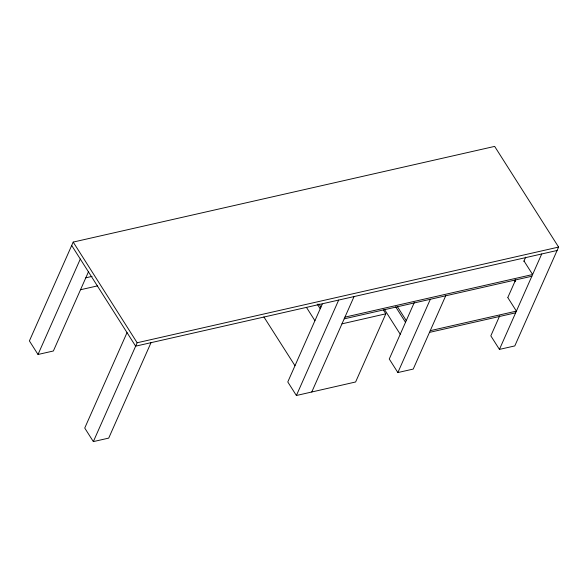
<?xml version="1.0" encoding="UTF-8"?>
<svg xmlns="http://www.w3.org/2000/svg" width="588" height="588" viewBox="0 0 588 588"><rect width="100%" height="100%" fill="white"/><g stroke="black" fill="none" stroke-linecap="round" stroke-linejoin="round"><path stroke-width="0.88" d="M499.726 315.763L490.826 335.851L499.433 349.404L514.801 345.92L558.6 247.078L494.655 146.397L73.199 242.08L29.4 340.922L38.007 354.476L53.376 350.992L88.619 271.458M38.007 354.476L80.299 259.043M127.03 332.61L84.738 428.049L93.345 441.603L108.714 438.111L151.006 342.679M93.345 441.603L137.151 342.76L558.6 247.078M322.283 304.099L287.782 381.95L296.389 395.504L355.615 381.98L385.824 313.816L383.354 309.942M296.389 395.504L338.681 300.071M311.758 392.012L354.049 296.58M414.349 302.379L389.256 359.011L397.863 372.557L413.232 369.073L445.704 295.793M397.863 372.557L430.335 299.277M507.892 297.344L515.683 279.763M523.842 261.351L525.694 257.162M499.433 349.404L541.724 253.972M341.966 323.848L385.824 313.816M85.797 277.815L92.059 276.397M80.512 289.744L97.498 285.886M557.093 250.481L135.637 346.163L71.692 245.49M344.935 317.138L532.618 274.53L524.004 260.976M344.186 318.843L531.861 276.235M430.247 330.676L516.404 311.118L507.797 297.565M429.49 332.382L515.647 312.816M263.894 316.932L294.978 365.699M514.302 280.138L515.286 281.681M397.415 306.671L406.271 320.614M395.68 306.826L405.514 322.312M384.493 309.464L400.23 334.241M318.997 303.974L320.967 307.068M317.255 304.128L320.21 308.774M306.561 307.539L314.925 320.703M73.199 242.08L137.151 342.76"/></g></svg>
